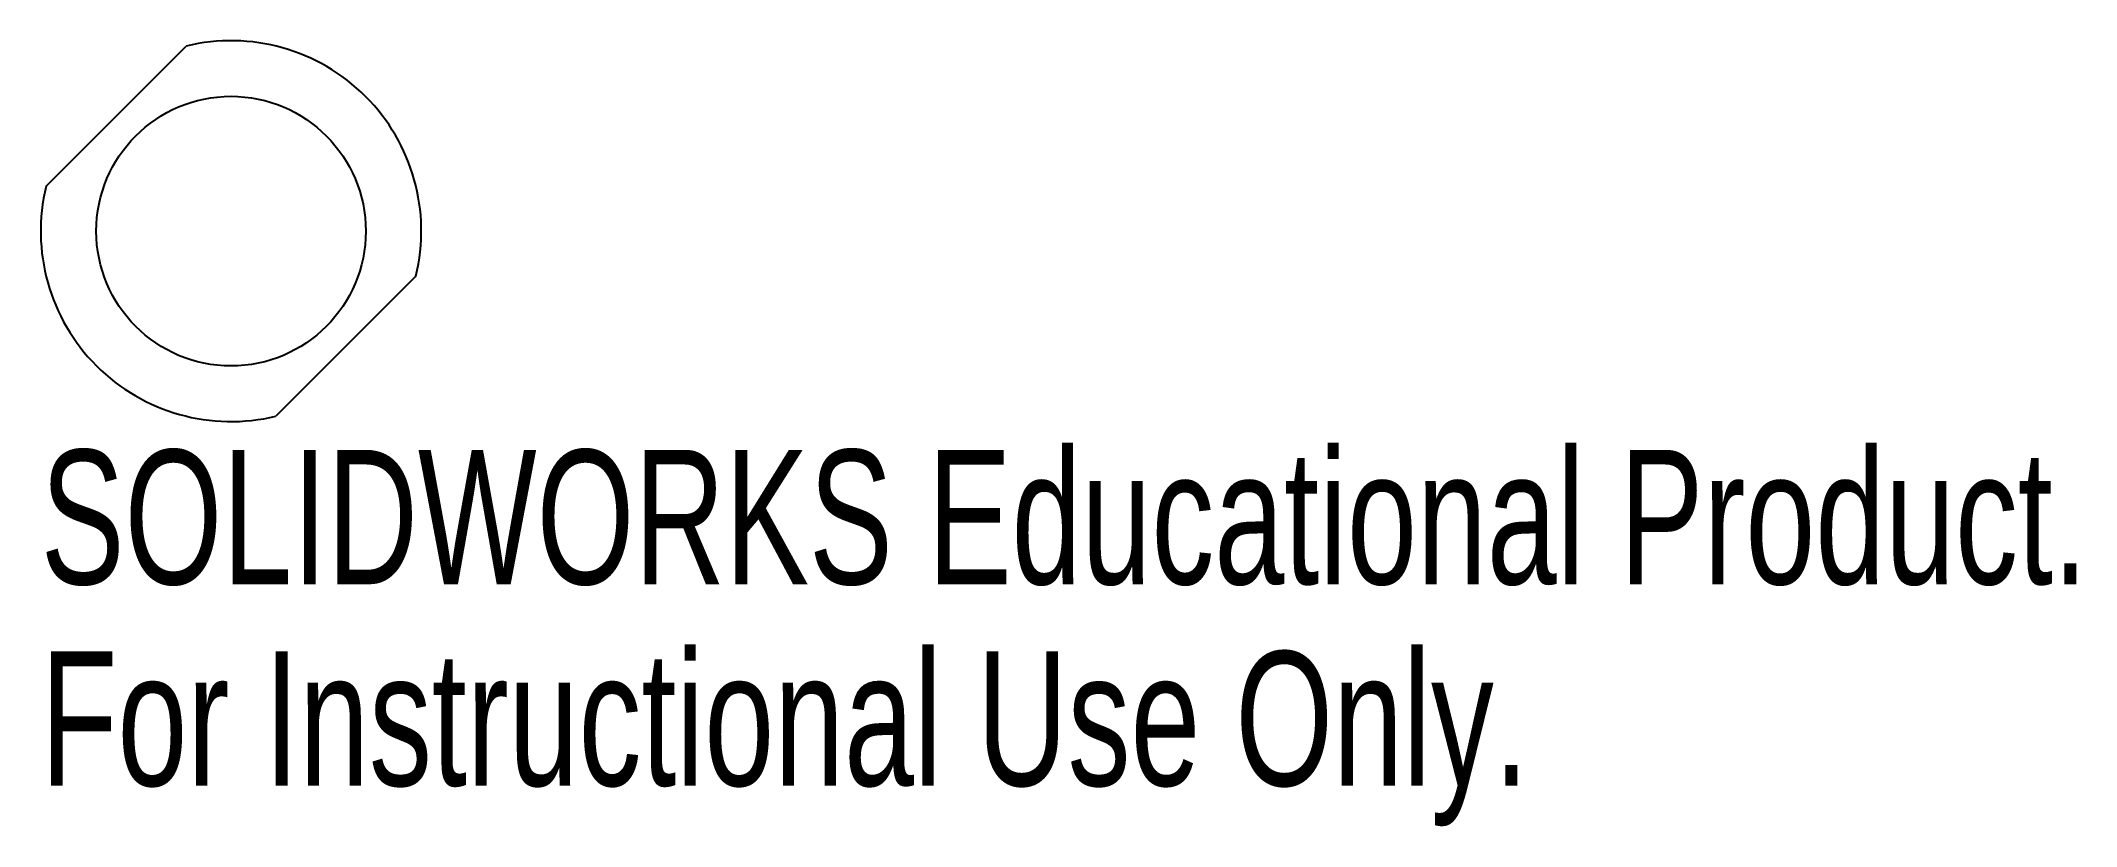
# Model space of a CAD drawing. Header units: millimetres. Extents: x -6.8 to 66.4, y -21.4 to 6.9.
import ezdxf

# ---------------------------------------------------------------- set-up
doc = ezdxf.new("R2010")
doc.units = ezdxf.units.MM
doc.styles.add('SLDTEXTSTYLE0', font='TXT', dxfattribs={"width": 0.7})

msp = doc.modelspace()

# ---------------------------------------------------------------- linework, layer by layer
at = {"color": 7, "linetype": 'Continuous', "lineweight": 25}
for p, q in [((-6.656, 1.617), (-1.617, 6.656)), ((6.656, -1.617), (1.617, -6.656))]:
    msp.add_line(p, q, dxfattribs=at)
msp.add_circle((0, 0), 4.85, dxfattribs=at)
for start, end in [(346.34896, 103.65104), (166.34896, 283.65104)]:
    msp.add_arc((0, 0), 6.85, start, end, dxfattribs=at)

# ---------------------------------------------------------------- texts
at = {"color": 7, "linetype": 'Continuous', "char_height": 4.83362, "attachment_point": 1, "style": 'SLDTEXTSTYLE0'}
for s, insert in [('SOLIDWORKS Educational Product.', (-6.85, -7.87)), ('For Instructional Use Only.', (-6.85, -15.12))]:
    msp.add_mtext(s, dxfattribs=dict(at, insert=insert))

doc.saveas('drawing.dxf')
